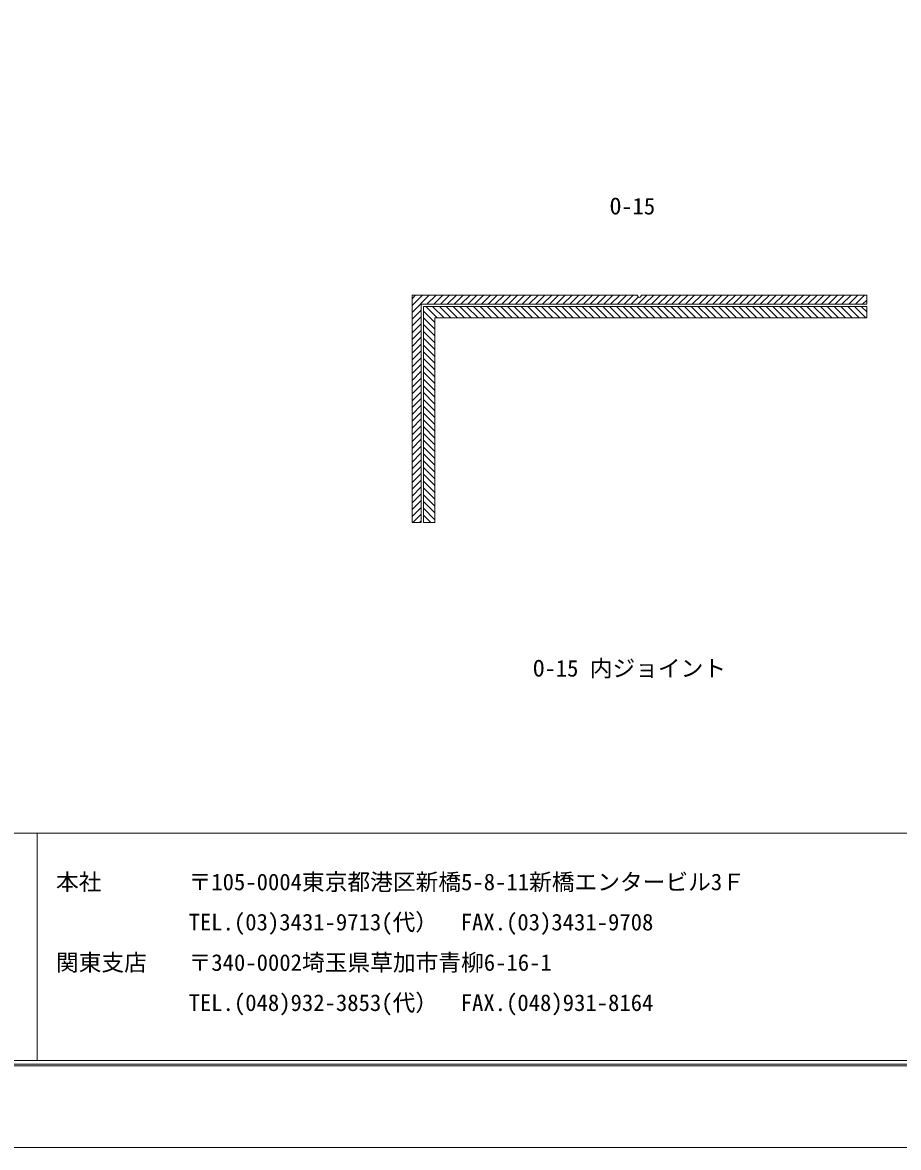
# Model space of a CAD drawing. Units: millimetres on the paper. Extents: x -210 to 210, y -149 to 148.
# Drawn here: x -81.4 to 34.2, y -148.5 to 0 of the extents above; entities that cross this region are included whole.
import ezdxf
from ezdxf.enums import TextEntityAlignment as Align

# ---------------------------------------------------------------- set-up
doc = ezdxf.new("R2010")
doc.units = ezdxf.units.MM
for name, color, linetype, lineweight in [('0-1_1-1図枠', 3, 'Continuous', 18), ('0-3_2-1寸法', 7, 'Continuous', 9), ('0-4_Defpoints', 7, 'Continuous', 9), ('0-6_5-1実寸型', 1, 'Continuous', 18), ('0-7_6-1ハッチング', 6, 'Continuous', 18)]:
    doc.layers.add(name, color=color, linetype=linetype, lineweight=lineweight)
doc.layers.add('0-2_1-2図名', color=7, linetype='Continuous')
doc.styles.add('ＭＳ ゴシック', font='')
doc.styles.get('ＭＳ ゴシック').set_extended_font_data('MS Gothic')

msp = doc.modelspace()

# ---------------------------------------------------------------- linework, layer by layer
at = {"layer": '0-1_1-1図枠'}
for p, q in [((-199.499, -107.004), (199.501, -107.004)), ((-79.499, -107.004), (-79.499, -137.004)), ((-199.999, -137.504), (200.001, -137.504)), ((-199.499, -137.004), (199.501, -137.004))]:
    msp.add_line(p, q, dxfattribs=at)
at = {"layer": '0-4_Defpoints'}
msp.add_line((-200.199, -137.704), (200.201, -137.704), dxfattribs=at)
msp.add_line((-200.199, -137.704), (200.201, -137.704), dxfattribs=at)
msp.add_lwpolyline([(-209.999, -148.504), (-209.999, 148.496), (210.001, 148.496), (210.001, -148.504)], close=True, dxfattribs=at)
at = {"layer": '0-6_5-1実寸型'}
msp.add_lwpolyline([(-0.166, -36.215), (-0.299, -36.004), (-29.999, -36.004), (-29.999, -66.004), (-28.799, -66.004), (-28.799, -37.204), (30.001, -37.204), (30.001, -36.004), (0.301, -36.004), (0.17, -36.211)], dxfattribs=at)
msp.add_lwpolyline([(30.001, -39.004), (-26.999, -39.004), (-26.999, -66.004), (-28.499, -66.004), (-28.499, -37.504), (30.001, -37.504)], close=True, dxfattribs=at)
msp.add_arc((0.001, -36.104), 0.2, 211.00272, 327.66647, dxfattribs=at)
at = {"layer": '0-7_6-1ハッチング'}
for p, q in [((-29.999, -36.468), (-29.536, -36.004)), ((-29.999, -37.366), (-28.637, -36.004)), ((-29.999, -38.264), (-27.739, -36.004)), ((-28.041, -37.204), (-26.841, -36.004)), ((-27.143, -37.204), (-25.943, -36.004)), ((-26.245, -37.204), (-25.045, -36.004)), ((-25.347, -37.204), (-24.147, -36.004)), ((-24.449, -37.204), (-23.249, -36.004)), ((-23.551, -37.204), (-22.351, -36.004)), ((-22.653, -37.204), (-21.453, -36.004)), ((-21.755, -37.204), (-20.555, -36.004)), ((-20.857, -37.204), (-19.657, -36.004)), ((-19.959, -37.204), (-18.759, -36.004)), ((-19.061, -37.204), (-17.861, -36.004)), ((-18.163, -37.204), (-16.963, -36.004)), ((-17.265, -37.204), (-16.065, -36.004)), ((-16.367, -37.204), (-15.167, -36.004)), ((-15.469, -37.204), (-14.269, -36.004)), ((-14.571, -37.204), (-13.371, -36.004)), ((-13.673, -37.204), (-12.473, -36.004)), ((-12.775, -37.204), (-11.575, -36.004)), ((-11.877, -37.204), (-10.677, -36.004)), ((-10.979, -37.204), (-9.779, -36.004)), ((-10.081, -37.204), (-8.881, -36.004)), ((-9.183, -37.204), (-7.983, -36.004)), ((-8.285, -37.204), (-7.085, -36.004)), ((-7.387, -37.204), (-6.187, -36.004)), ((-6.489, -37.204), (-5.289, -36.004)), ((-5.591, -37.204), (-4.391, -36.004)), ((-4.693, -37.204), (-3.493, -36.004)), ((-3.795, -37.204), (-2.595, -36.004)), ((-2.897, -37.204), (-1.697, -36.004)), ((-1.999, -37.204), (-0.799, -36.004)), ((-1.101, -37.204), (-0.141, -36.245)), ((-0.203, -37.204), (0.997, -36.004)), ((0.695, -37.204), (1.895, -36.004)), ((1.593, -37.204), (2.793, -36.004)), ((2.491, -37.204), (3.691, -36.004)), ((3.389, -37.204), (4.589, -36.004)), ((4.287, -37.204), (5.487, -36.004)), ((5.186, -37.204), (6.386, -36.004)), ((6.084, -37.204), (7.284, -36.004)), ((6.982, -37.204), (8.182, -36.004)), ((7.88, -37.204), (9.08, -36.004)), ((8.778, -37.204), (9.978, -36.004)), ((9.676, -37.204), (10.876, -36.004)), ((10.574, -37.204), (11.774, -36.004)), ((11.472, -37.204), (12.672, -36.004)), ((12.37, -37.204), (13.57, -36.004)), ((13.268, -37.204), (14.468, -36.004)), ((14.166, -37.204), (15.366, -36.004)), ((15.064, -37.204), (16.264, -36.004)), ((15.962, -37.204), (17.162, -36.004)), ((16.86, -37.204), (18.06, -36.004)), ((17.758, -37.204), (18.958, -36.004)), ((18.656, -37.204), (19.856, -36.004)), ((19.554, -37.204), (20.754, -36.004)), ((20.452, -37.204), (21.652, -36.004)), ((21.35, -37.204), (22.55, -36.004)), ((22.248, -37.204), (23.448, -36.004)), ((23.146, -37.204), (24.346, -36.004)), ((24.044, -37.204), (25.244, -36.004)), ((24.942, -37.204), (26.142, -36.004)), ((25.84, -37.204), (27.04, -36.004)), ((26.738, -37.204), (27.938, -36.004)), ((27.636, -37.204), (28.836, -36.004)), ((28.534, -37.204), (29.734, -36.004)), ((29.432, -37.204), (30.001, -36.636)), ((-29.999, -39.162), (-28.799, -37.962)), ((-26.999, -39.587), (-28.499, -38.087)), ((-26.684, -39.004), (-28.184, -37.504)), ((-25.786, -39.004), (-27.286, -37.504)), ((-24.888, -39.004), (-26.388, -37.504)), ((-23.99, -39.004), (-25.49, -37.504)), ((-23.092, -39.004), (-24.592, -37.504)), ((-22.194, -39.004), (-23.694, -37.504)), ((-21.296, -39.004), (-22.796, -37.504)), ((-20.398, -39.004), (-21.898, -37.504)), ((-19.5, -39.004), (-21, -37.504)), ((-18.602, -39.004), (-20.102, -37.504)), ((-17.704, -39.004), (-19.204, -37.504)), ((-16.805, -39.004), (-18.305, -37.504)), ((-15.907, -39.004), (-17.407, -37.504)), ((-15.009, -39.004), (-16.509, -37.504)), ((-14.111, -39.004), (-15.611, -37.504)), ((-13.213, -39.004), (-14.713, -37.504)), ((-12.315, -39.004), (-13.815, -37.504)), ((-11.417, -39.004), (-12.917, -37.504)), ((-10.519, -39.004), (-12.019, -37.504)), ((-9.621, -39.004), (-11.121, -37.504)), ((-8.723, -39.004), (-10.223, -37.504)), ((-7.825, -39.004), (-9.325, -37.504)), ((-6.927, -39.004), (-8.427, -37.504)), ((-6.029, -39.004), (-7.529, -37.504)), ((-5.131, -39.004), (-6.631, -37.504)), ((-4.233, -39.004), (-5.733, -37.504)), ((-3.335, -39.004), (-4.835, -37.504)), ((-2.437, -39.004), (-3.937, -37.504)), ((-1.539, -39.004), (-3.039, -37.504)), ((-0.641, -39.004), (-2.141, -37.504)), ((0.257, -39.004), (-1.243, -37.504)), ((1.155, -39.004), (-0.345, -37.504)), ((2.053, -39.004), (0.553, -37.504)), ((2.951, -39.004), (1.451, -37.504)), ((3.849, -39.004), (2.349, -37.504)), ((4.747, -39.004), (3.247, -37.504)), ((5.645, -39.004), (4.145, -37.504)), ((6.543, -39.004), (5.043, -37.504)), ((7.441, -39.004), (5.941, -37.504)), ((8.339, -39.004), (6.839, -37.504)), ((9.237, -39.004), (7.737, -37.504)), ((10.135, -39.004), (8.635, -37.504)), ((11.033, -39.004), (9.533, -37.504)), ((11.931, -39.004), (10.431, -37.504)), ((12.829, -39.004), (11.329, -37.504)), ((13.727, -39.004), (12.227, -37.504)), ((14.625, -39.004), (13.125, -37.504)), ((15.523, -39.004), (14.023, -37.504)), ((16.421, -39.004), (14.921, -37.504)), ((17.319, -39.004), (15.819, -37.504)), ((18.218, -39.004), (16.718, -37.504)), ((19.116, -39.004), (17.616, -37.504)), ((20.014, -39.004), (18.514, -37.504)), ((20.912, -39.004), (19.412, -37.504)), ((21.81, -39.004), (20.31, -37.504)), ((22.708, -39.004), (21.208, -37.504)), ((23.606, -39.004), (22.106, -37.504)), ((24.504, -39.004), (23.004, -37.504)), ((25.402, -39.004), (23.902, -37.504)), ((26.3, -39.004), (24.8, -37.504)), ((27.198, -39.004), (25.698, -37.504)), ((28.096, -39.004), (26.596, -37.504)), ((28.994, -39.004), (27.494, -37.504)), ((29.892, -39.004), (28.392, -37.504)), ((30.001, -38.215), (29.29, -37.504)), ((-29.999, -40.06), (-28.799, -38.86)), ((-29.999, -40.958), (-28.799, -39.758)), ((-26.999, -40.485), (-28.499, -38.985)), ((-26.999, -41.383), (-28.499, -39.883)), ((-29.999, -41.856), (-28.799, -40.656)), ((-29.999, -42.754), (-28.799, -41.554)), ((-26.999, -42.281), (-28.499, -40.781)), ((-29.999, -43.652), (-28.799, -42.452)), ((-26.999, -43.179), (-28.499, -41.679)), ((-26.999, -44.077), (-28.499, -42.577)), ((-29.999, -44.55), (-28.799, -43.35)), ((-29.999, -45.448), (-28.799, -44.248)), ((-26.999, -44.975), (-28.499, -43.475)), ((-26.999, -45.873), (-28.499, -44.373)), ((-29.999, -46.346), (-28.799, -45.146)), ((-26.999, -46.771), (-28.499, -45.271)), ((-29.999, -47.244), (-28.799, -46.044)), ((-29.999, -48.142), (-28.799, -46.942)), ((-26.999, -47.669), (-28.499, -46.169)), ((-26.999, -48.567), (-28.499, -47.067)), ((-29.999, -49.04), (-28.799, -47.84)), ((-29.999, -49.938), (-28.799, -48.738)), ((-26.999, -49.465), (-28.499, -47.965)), ((-26.999, -50.363), (-28.499, -48.863)), ((-29.999, -50.836), (-28.799, -49.636)), ((-26.999, -51.261), (-28.499, -49.761)), ((-29.999, -51.734), (-28.799, -50.534)), ((-29.999, -52.632), (-28.799, -51.432)), ((-26.999, -52.159), (-28.499, -50.659)), ((-26.999, -53.057), (-28.499, -51.557)), ((-29.999, -53.53), (-28.799, -52.33)), ((-29.999, -54.428), (-28.799, -53.228)), ((-26.999, -53.955), (-28.499, -52.455)), ((-26.999, -54.853), (-28.499, -53.353)), ((-29.999, -55.326), (-28.799, -54.126)), ((-26.999, -55.751), (-28.499, -54.251)), ((-29.999, -56.224), (-28.799, -55.024)), ((-29.999, -57.122), (-28.799, -55.922)), ((-26.999, -56.649), (-28.499, -55.149)), ((-26.999, -57.547), (-28.499, -56.047)), ((-29.999, -58.021), (-28.799, -56.821)), ((-29.999, -58.919), (-28.799, -57.719)), ((-26.999, -58.445), (-28.499, -56.945)), ((-26.999, -59.343), (-28.499, -57.843)), ((-29.999, -59.817), (-28.799, -58.617)), ((-26.999, -60.241), (-28.499, -58.741)), ((-29.999, -60.715), (-28.799, -59.515)), ((-29.999, -61.613), (-28.799, -60.413)), ((-26.999, -61.139), (-28.499, -59.639)), ((-26.999, -62.038), (-28.499, -60.538)), ((-29.999, -62.511), (-28.799, -61.311)), ((-29.999, -63.409), (-28.799, -62.209)), ((-26.999, -62.936), (-28.499, -61.436)), ((-26.999, -63.834), (-28.499, -62.334)), ((-29.999, -64.307), (-28.799, -63.107)), ((-26.999, -64.732), (-28.499, -63.232)), ((-29.999, -65.205), (-28.799, -64.005)), ((-29.901, -66.004), (-28.799, -64.903)), ((-26.999, -65.63), (-28.499, -64.13)), ((-27.523, -66.004), (-28.499, -65.028)), ((-29.003, -66.004), (-28.799, -65.801)), ((-28.421, -66.004), (-28.499, -65.926))]:
    msp.add_line(p, q, dxfattribs=at)

# ---------------------------------------------------------------- texts
at = {"layer": '0-2_1-2図名', "style": 'ＭＳ ゴシック'}
for s, p in [('本社', (-76.999, -115.208)), ('〒105-0004東京都港区新橋5-8-11新橋エンタービル3Ｆ', (-59.499, -115.208)), ('TEL.(03)3431-9713(代）  FAX.(03)3431-9708', (-59.499, -120.511)), ('関東支店', (-76.999, -125.843)), ('〒340-0002埼玉県草加市青柳6-16-1', (-59.499, -125.843)), ('TEL.(048)932-3853(代）  FAX.(048)931-8164', (-59.499, -131.147))]:
    msp.add_text(s, height=2.199, dxfattribs=at).set_placement(p, align=Align.BOTTOM_LEFT)
at = {"layer": '0-3_2-1寸法', "style": 'ＭＳ ゴシック'}
for s, p in [('O-15', (-3.898, -26.004)), ('O-15 内ジョイント', (-14.03, -87.004))]:
    msp.add_text(s, height=2.199, dxfattribs=at).set_placement(p, align=Align.BOTTOM_LEFT)

doc.saveas('drawing.dxf')
